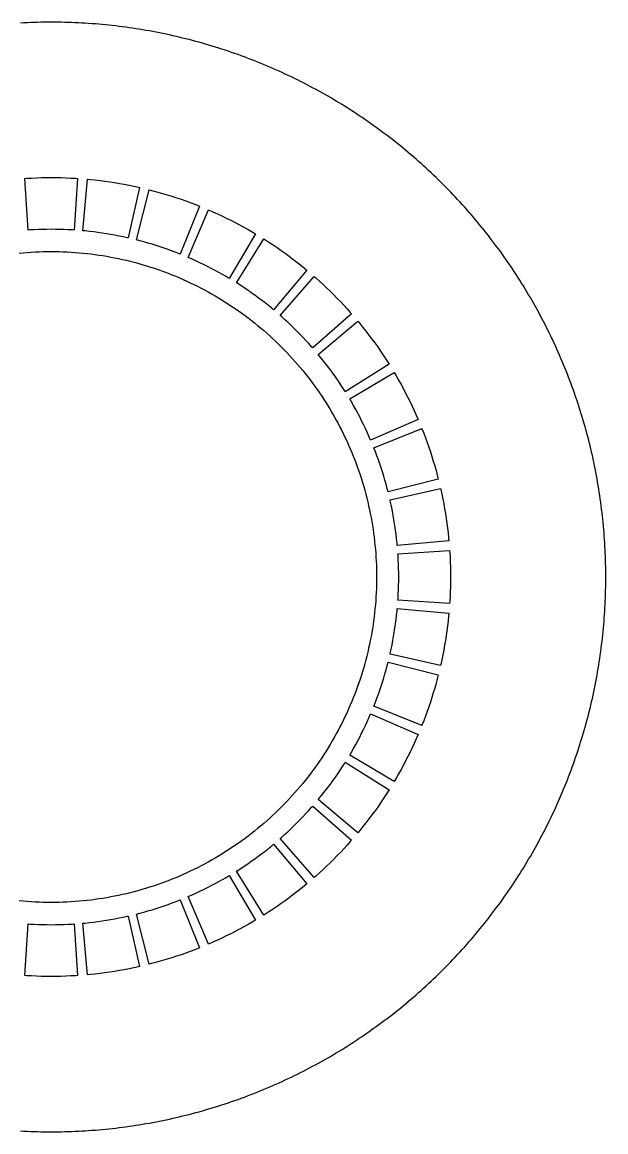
# Model space of a CAD drawing. Header units: metres. Extents: x 0 to 300, y 0 to 300.
# Drawn here: x 142.2 to 300, y 0 to 300 of the extents above; entities that cross this region are included whole.
import ezdxf

# ---------------------------------------------------------------- set-up
doc = ezdxf.new("R2010")
doc.units = ezdxf.units.M

msp = doc.modelspace()

# ---------------------------------------------------------------- linework, layer by layer
at = {"layer": 'CUT'}
for points in [[(141.7207, 0.2287), (142.6398, 0.1807), (143.5593, 0.1383), (144.4789, 0.1016), (145.3988, 0.0706), (146.3188, 0.0452), (147.239, 0.0254), (148.1593, 0.0113), (149.0796, 0.0028), (150, 0), (150.9204, 0.0028), (151.8407, 0.0113), (152.761, 0.0254), (153.6812, 0.0452), (154.6012, 0.0706), (155.5211, 0.1016), (156.4407, 0.1383), (157.3602, 0.1807), (158.2793, 0.2287), (159.1981, 0.2823), (160.1166, 0.3415), (161.0347, 0.4064), (161.9524, 0.477), (162.8696, 0.5531), (163.7863, 0.6349), (164.7026, 0.7223), (165.6182, 0.8153), (166.5333, 0.914), (167.4478, 1.0182), (168.3616, 1.1281), (169.2747, 1.2435), (170.1871, 1.3646), (171.0987, 1.4913), (172.0096, 1.6235), (172.9196, 1.7614), (173.8287, 1.9048), (174.737, 2.0538), (175.6443, 2.2084), (176.5506, 2.3685), (177.456, 2.5342), (178.3603, 2.7054), (179.2635, 2.8822), (180.1657, 3.0645), (181.0667, 3.2524), (181.9665, 3.4458), (182.8652, 3.6447), (183.7626, 3.8491), (184.6587, 4.059), (185.5535, 4.2744), (186.447, 4.4953), (187.3391, 4.7217), (188.2298, 4.9535), (189.1191, 5.1908), (190.0069, 5.4336), (190.8932, 5.6818), (191.778, 5.9354), (192.6611, 6.1945), (193.5427, 6.4589), (194.4226, 6.7288), (195.3009, 7.0041), (196.1774, 7.2847), (197.0523, 7.5708), (197.9253, 7.8622), (198.7965, 8.1589), (199.6659, 8.461), (200.5335, 8.7684), (201.3991, 9.0811), (202.2628, 9.3991), (203.1245, 9.7225), (203.9843, 10.0511), (204.8419, 10.385), (205.6976, 10.7241), (206.5511, 11.0685), (207.4025, 11.4181), (208.2518, 11.7729), (209.0988, 12.1329), (209.9436, 12.4981), (210.7862, 12.8685), (211.6265, 13.2441), (212.4644, 13.6248), (213.3, 14.0106), (214.1333, 14.4016), (214.9641, 14.7977), (215.7924, 15.1988), (216.6183, 15.6051), (217.4417, 16.0164), (218.2625, 16.4327), (219.0808, 16.8541), (219.8965, 17.2804), (220.7095, 17.7118), (221.5199, 18.1482), (222.3276, 18.5895), (223.1325, 19.0358), (223.9347, 19.487), (224.7342, 19.9431), (225.5308, 20.4041), (226.3245, 20.87), (227.1154, 21.3407), (227.9034, 21.8163), (228.6885, 22.2967), (229.4705, 22.7819), (230.2496, 23.272), (231.0257, 23.7668), (231.7987, 24.2663), (232.5687, 24.7706), (233.3355, 25.2796), (234.0992, 25.7932), (234.8598, 26.3116), (235.6171, 26.8346), (236.3712, 27.3623), (237.1221, 27.8946), (237.8697, 28.4314), (238.614, 28.9729), (239.3549, 29.5189), (240.0925, 30.0694), (240.8267, 30.6245), (241.5574, 31.184), (242.2847, 31.748), (243.0086, 32.3165), (243.7289, 32.8894), (244.4457, 33.4667), (245.159, 34.0484), (245.8687, 34.6345), (246.5747, 35.2249), (247.2772, 35.8196), (247.9759, 36.4187), (248.671, 37.022), (249.3624, 37.6295), (250.05, 38.2413), (250.7338, 38.8573), (251.4139, 39.4775), (252.0901, 40.1019), (252.7626, 40.7303), (253.4311, 41.3629), (254.0957, 41.9996), (254.7564, 42.6404), (255.4132, 43.2852), (256.066, 43.934), (256.7148, 44.5868), (257.3596, 45.2436), (258.0004, 45.9043), (258.6371, 46.5689), (259.2697, 47.2374), (259.8981, 47.9099), (260.5225, 48.5861), (261.1427, 49.2662), (261.7587, 49.95), (262.3705, 50.6376), (262.978, 51.329), (263.5813, 52.0241), (264.1804, 52.7228), (264.7751, 53.4253), (265.3655, 54.1313), (265.9516, 54.841), (266.5333, 55.5543), (267.1106, 56.2711), (267.6835, 56.9914), (268.252, 57.7153), (268.816, 58.4426), (269.3755, 59.1733), (269.9306, 59.9075), (270.4811, 60.6451), (271.0271, 61.386), (271.5686, 62.1303), (272.1054, 62.8779), (272.6377, 63.6288), (273.1654, 64.3829), (273.6884, 65.1402), (274.2068, 65.9008), (274.7204, 66.6645), (275.2294, 67.4313), (275.7337, 68.2013), (276.2332, 68.9743), (276.728, 69.7504), (277.2181, 70.5295), (277.7033, 71.3115), (278.1837, 72.0966), (278.6593, 72.8846), (279.13, 73.6755), (279.5959, 74.4692), (280.0569, 75.2658), (280.513, 76.0653), (280.9642, 76.8675), (281.4105, 77.6724), (281.8518, 78.4801), (282.2882, 79.2905), (282.7196, 80.1035), (283.1459, 80.9192), (283.5673, 81.7375), (283.9836, 82.5583), (284.3949, 83.3817), (284.8012, 84.2076), (285.2023, 85.0359), (285.5984, 85.8667), (285.9894, 86.7), (286.3752, 87.5356), (286.7559, 88.3735), (287.1315, 89.2138), (287.5019, 90.0564), (287.8671, 90.9012), (288.2271, 91.7482), (288.5819, 92.5975), (288.9315, 93.4489), (289.2759, 94.3024), (289.615, 95.1581), (289.9489, 96.0157), (290.2775, 96.8755), (290.6009, 97.7372), (290.9189, 98.6009), (291.2316, 99.4665), (291.539, 100.3341), (291.8411, 101.2035), (292.1378, 102.0747), (292.4292, 102.9477), (292.7153, 103.8226), (292.9959, 104.6991), (293.2712, 105.5774), (293.5411, 106.4573), (293.8055, 107.3389), (294.0646, 108.222), (294.3182, 109.1068), (294.5664, 109.9931), (294.8092, 110.8809), (295.0465, 111.7702), (295.2783, 112.6609), (295.5047, 113.553), (295.7256, 114.4465), (295.941, 115.3413), (296.1509, 116.2374), (296.3553, 117.1348), (296.5542, 118.0335), (296.7476, 118.9333), (296.9355, 119.8343), (297.1178, 120.7365), (297.2946, 121.6397), (297.4658, 122.544), (297.6315, 123.4494), (297.7916, 124.3557), (297.9462, 125.263), (298.0952, 126.1713), (298.2386, 127.0804), (298.3765, 127.9904), (298.5087, 128.9013), (298.6354, 129.8129), (298.7565, 130.7253), (298.8719, 131.6384), (298.9818, 132.5522), (299.086, 133.4667), (299.1847, 134.3818), (299.2777, 135.2974), (299.3651, 136.2137), (299.4469, 137.1304), (299.523, 138.0476), (299.5936, 138.9653), (299.6585, 139.8834), (299.7177, 140.8019), (299.7713, 141.7207), (299.8193, 142.6398), (299.8617, 143.5593), (299.8984, 144.4789), (299.9294, 145.3988), (299.9548, 146.3188), (299.9746, 147.239), (299.9887, 148.1593), (299.9972, 149.0796), (300, 150), (299.9972, 150.9204), (299.9887, 151.8407), (299.9887, 151.8407), (299.9746, 152.761), (299.9548, 153.6812), (299.9294, 154.6012), (299.8984, 155.5211), (299.8617, 156.4407), (299.8193, 157.3602), (299.7713, 158.2793), (299.7177, 159.1981), (299.6585, 160.1166), (299.5936, 161.0347), (299.523, 161.9524), (299.4469, 162.8696), (299.3651, 163.7863), (299.2777, 164.7026), (299.1847, 165.6182), (299.086, 166.5333), (298.9818, 167.4478), (298.8719, 168.3616), (298.7565, 169.2747), (298.6354, 170.1871), (298.5087, 171.0987), (298.3765, 172.0096), (298.2386, 172.9196), (298.0952, 173.8287), (297.9462, 174.737), (297.7916, 175.6443), (297.6315, 176.5506), (297.4658, 177.456), (297.2946, 178.3603), (297.1178, 179.2635), (296.9355, 180.1657), (296.7476, 181.0667), (296.5542, 181.9665), (296.3553, 182.8652), (296.1509, 183.7626), (295.941, 184.6587), (295.7256, 185.5535), (295.5047, 186.447), (295.2783, 187.3391), (295.0465, 188.2298), (294.8092, 189.1191), (294.5664, 190.0069), (294.3182, 190.8932), (294.0646, 191.778), (293.8055, 192.6611), (293.5411, 193.5427), (293.2712, 194.4226), (292.9959, 195.3009), (292.7153, 196.1774), (292.4292, 197.0523), (292.1378, 197.9253), (291.8411, 198.7965), (291.539, 199.6659), (291.2316, 200.5335), (290.9189, 201.3991), (290.6009, 202.2628), (290.2775, 203.1245), (289.9489, 203.9843), (289.615, 204.8419), (289.2759, 205.6976), (288.9315, 206.5511), (288.5819, 207.4025), (288.2271, 208.2518), (287.8671, 209.0988), (287.5019, 209.9436), (287.1315, 210.7862), (286.7559, 211.6265), (286.3752, 212.4644), (285.9894, 213.3), (285.5984, 214.1333), (285.2023, 214.9641), (284.8012, 215.7924), (284.3949, 216.6183), (283.9836, 217.4417), (283.5673, 218.2625), (283.1459, 219.0808), (282.7196, 219.8965), (282.2882, 220.7095), (281.8518, 221.5199), (281.4105, 222.3276), (280.9642, 223.1325), (280.513, 223.9347), (280.0569, 224.7342), (279.5959, 225.5308), (279.13, 226.3245), (278.6593, 227.1154), (278.1837, 227.9034), (277.7033, 228.6885), (277.2181, 229.4705), (276.728, 230.2496), (276.2332, 231.0257), (275.7337, 231.7987), (275.2294, 232.5687), (274.7204, 233.3355), (274.2068, 234.0992), (273.6884, 234.8598), (273.1654, 235.6171), (272.6377, 236.3712), (272.1054, 237.1221), (271.5686, 237.8697), (271.0271, 238.614), (270.4811, 239.3549), (269.9306, 240.0925), (269.3755, 240.8267), (268.816, 241.5574), (268.252, 242.2847), (267.6835, 243.0086), (267.1106, 243.7289), (266.5333, 244.4457), (265.9516, 245.159), (265.3655, 245.8687), (264.7751, 246.5747), (264.1804, 247.2772), (263.5813, 247.9759), (262.978, 248.671), (262.3705, 249.3624), (261.7587, 250.05), (261.1427, 250.7338), (260.5225, 251.4139), (259.8981, 252.0901), (259.2697, 252.7626), (258.6371, 253.4311), (258.0004, 254.0957), (257.3596, 254.7564), (256.7148, 255.4132), (256.066, 256.066), (255.4132, 256.7148), (254.7564, 257.3596), (254.0957, 258.0004), (253.4311, 258.6371), (252.7626, 259.2697), (252.0901, 259.8981), (251.4139, 260.5225), (250.7338, 261.1427), (250.05, 261.7587), (249.3624, 262.3705), (248.671, 262.978), (247.9759, 263.5813), (247.2772, 264.1804), (246.5747, 264.7751), (245.8687, 265.3655), (245.159, 265.9516), (244.4457, 266.5333), (243.7289, 267.1106), (243.0086, 267.6835), (242.2847, 268.252), (241.5574, 268.816), (240.8267, 269.3755), (240.0925, 269.9306), (239.3549, 270.4811), (238.614, 271.0271), (237.8697, 271.5686), (237.1221, 272.1054), (236.3712, 272.6377), (235.6171, 273.1654), (234.8598, 273.6884), (234.0992, 274.2068), (233.3355, 274.7204), (232.5687, 275.2294), (231.7987, 275.7337), (231.0257, 276.2332), (230.2496, 276.728), (229.4705, 277.2181), (228.6885, 277.7033), (227.9034, 278.1837), (227.1154, 278.6593), (226.3245, 279.13), (225.5308, 279.5959), (224.7342, 280.0569), (223.9347, 280.513), (223.1325, 280.9642), (222.3276, 281.4105), (221.5199, 281.8518), (220.7095, 282.2882), (219.8965, 282.7196), (219.0808, 283.1459), (218.2625, 283.5673), (217.4417, 283.9836), (216.6183, 284.3949), (215.7924, 284.8012), (214.9641, 285.2023), (214.1333, 285.5984), (213.3, 285.9894), (212.4644, 286.3752), (211.6265, 286.7559), (210.7862, 287.1315), (209.9436, 287.5019), (209.0988, 287.8671), (208.2518, 288.2271), (207.4025, 288.5819), (206.5511, 288.9315), (205.6976, 289.2759), (204.8419, 289.615), (203.9843, 289.9489), (203.1245, 290.2775), (202.2628, 290.6009), (201.3991, 290.9189), (200.5335, 291.2316), (199.6659, 291.539), (198.7965, 291.8411), (197.9253, 292.1378), (197.0523, 292.4292), (196.1774, 292.7153), (195.3009, 292.9959), (194.4226, 293.2712), (193.5427, 293.5411), (192.6611, 293.8055), (191.778, 294.0646), (190.8932, 294.3182), (190.0069, 294.5664), (189.1191, 294.8092), (188.2298, 295.0465), (187.3391, 295.2783), (186.447, 295.5047), (185.5535, 295.7256), (184.6587, 295.941), (183.7626, 296.1509), (182.8652, 296.3553), (181.9665, 296.5542), (181.0667, 296.7476), (180.1657, 296.9355), (179.2635, 297.1178), (178.3603, 297.2946), (177.456, 297.4658), (176.5506, 297.6315), (175.6443, 297.7916), (174.737, 297.9462), (173.8287, 298.0952), (172.9196, 298.2386), (172.0096, 298.3765), (171.0987, 298.5087), (170.1871, 298.6354), (169.2747, 298.7565), (168.3616, 298.8719), (167.4478, 298.9818), (166.5333, 299.086), (165.6182, 299.1847), (164.7026, 299.2777), (163.7863, 299.3651), (162.8696, 299.4469), (161.9524, 299.523), (161.0347, 299.5936), (160.1166, 299.6585), (159.1981, 299.7177), (158.2793, 299.7713), (157.3602, 299.8193), (156.4407, 299.8617), (155.5211, 299.8984), (154.6012, 299.9294), (153.6812, 299.9548), (152.761, 299.9746), (151.8407, 299.9887), (150.9204, 299.9972), (150, 300), (149.0796, 299.9972), (148.1593, 299.9887), (147.239, 299.9746), (146.3188, 299.9548), (145.3988, 299.9294), (144.4789, 299.8984), (143.5593, 299.8617), (142.6398, 299.8193), (141.7207, 299.7713)], [(141.3745, 237.5763), (142.4498, 237.6755), (143.5263, 237.7616), (144.6038, 237.8344), (145.682, 237.894), (146.761, 237.9404), (147.8404, 237.9735), (148.9201, 237.9934), (150, 238), (151.0799, 237.9934), (152.1596, 237.9735), (153.239, 237.9404), (154.318, 237.894), (155.3962, 237.8344), (156.4737, 237.7616), (157.5502, 237.6755), (158.6255, 237.5763), (159.6996, 237.4638), (160.7721, 237.3382), (161.8431, 237.1994), (162.9123, 237.0475), (163.9795, 236.8825), (165.0446, 236.7044), (166.1075, 236.5133), (167.1679, 236.3091), (168.2258, 236.0919), (169.2809, 235.8618), (170.3331, 235.6187), (171.3823, 235.3628), (172.4282, 235.0939), (173.4707, 234.8123), (174.5097, 234.5179), (175.5451, 234.2107), (176.5765, 233.8909), (177.604, 233.5585), (178.6273, 233.2134), (179.6463, 232.8559), (180.6608, 232.4858), (181.6708, 232.1034), (182.6759, 231.7085), (183.6761, 231.3014), (184.6713, 230.882), (185.6612, 230.4505), (186.6458, 230.0068), (187.6248, 229.5511), (188.5982, 229.0834), (189.5658, 228.6037), (190.5274, 228.1123), (191.4829, 227.6091), (192.4322, 227.0942), (193.375, 226.5677), (194.3114, 226.0296), (195.241, 225.4801), (196.1639, 224.9193), (197.0798, 224.3471), (197.9886, 223.7638), (198.8902, 223.1693), (199.7844, 222.5639), (200.6711, 221.9475), (201.5502, 221.3202), (202.4215, 220.6823), (203.285, 220.0336), (204.1404, 219.3745), (204.9876, 218.7049), (205.8266, 218.0249), (206.6572, 217.3347), (207.4792, 216.6344), (208.2926, 215.924), (209.0972, 215.2037), (209.8929, 214.4736), (210.6796, 213.7337), (211.4571, 212.9843), (212.2254, 212.2254), (212.9843, 211.4571), (213.7337, 210.6796), (214.4736, 209.8929), (215.2037, 209.0972), (215.924, 208.2926), (216.6344, 207.4792), (217.3347, 206.6572), (218.0249, 205.8266), (218.7049, 204.9876), (219.3745, 204.1404), (220.0336, 203.285), (220.6823, 202.4215), (221.3202, 201.5502), (221.9475, 200.6711), (222.5639, 199.7844), (223.1693, 198.8902), (223.7638, 197.9886), (224.3471, 197.0798), (224.9193, 196.1639), (225.4801, 195.241), (226.0296, 194.3114), (226.5677, 193.375), (227.0942, 192.4322), (227.6091, 191.4829), (228.1123, 190.5274), (228.6037, 189.5658), (229.0834, 188.5982), (229.5511, 187.6248), (230.0068, 186.6458), (230.4505, 185.6612), (230.882, 184.6713), (231.3014, 183.6761), (231.7085, 182.6759), (232.1034, 181.6708), (232.4858, 180.6608), (232.8559, 179.6463), (233.2134, 178.6273), (233.5585, 177.604), (233.8909, 176.5765), (234.2107, 175.5451), (234.5179, 174.5097), (234.8123, 173.4707), (235.0939, 172.4282), (235.3628, 171.3823), (235.6187, 170.3331), (235.8618, 169.2809), (236.0919, 168.2258), (236.3091, 167.1679), (236.5133, 166.1075), (236.7044, 165.0446), (236.8825, 163.9795), (237.0475, 162.9123), (237.1994, 161.8431), (237.3382, 160.7721), (237.4638, 159.6996), (237.5763, 158.6255), (237.6755, 157.5502), (237.7616, 156.4737), (237.8344, 155.3962), (237.894, 154.318), (237.9404, 153.239), (237.9735, 152.1596), (237.9934, 151.0799), (238, 150), (237.9934, 148.9201), (237.9735, 147.8404), (237.9735, 147.8404), (237.9404, 146.761), (237.894, 145.682), (237.8344, 144.6038), (237.7616, 143.5263), (237.6755, 142.4498), (237.5763, 141.3745), (237.4638, 140.3004), (237.3382, 139.2279), (237.1994, 138.1569), (237.0475, 137.0877), (236.8825, 136.0205), (236.7044, 134.9554), (236.5133, 133.8925), (236.3091, 132.8321), (236.0919, 131.7742), (235.8618, 130.7191), (235.6187, 129.6669), (235.3628, 128.6177), (235.0939, 127.5718), (234.8123, 126.5293), (234.5179, 125.4903), (234.2107, 124.4549), (233.8909, 123.4235), (233.5585, 122.396), (233.2134, 121.3727), (232.8559, 120.3537), (232.4858, 119.3392), (232.1034, 118.3292), (231.7085, 117.3241), (231.3014, 116.3239), (230.882, 115.3287), (230.4505, 114.3388), (230.0068, 113.3542), (229.5511, 112.3752), (229.0834, 111.4018), (228.6037, 110.4342), (228.1123, 109.4726), (227.6091, 108.5171), (227.0942, 107.5678), (226.5677, 106.625), (226.0296, 105.6886), (225.4801, 104.759), (224.9193, 103.8361), (224.3471, 102.9202), (223.7638, 102.0114), (223.1693, 101.1098), (222.5639, 100.2156), (221.9475, 99.3289), (221.3202, 98.4498), (220.6823, 97.5785), (220.0336, 96.715), (219.3745, 95.8596), (218.7049, 95.0124), (218.0249, 94.1734), (217.3347, 93.3428), (216.6344, 92.5208), (215.924, 91.7074), (215.2037, 90.9028), (214.4736, 90.1071), (213.7337, 89.3204), (212.9843, 88.5429), (212.2254, 87.7746), (211.4571, 87.0157), (210.6796, 86.2663), (209.8929, 85.5264), (209.0972, 84.7963), (208.2926, 84.076), (207.4792, 83.3656), (206.6572, 82.6653), (205.8266, 81.9751), (204.9876, 81.2951), (204.1404, 80.6255), (203.285, 79.9664), (202.4215, 79.3177), (201.5502, 78.6798), (200.6711, 78.0525), (199.7844, 77.4361), (198.8902, 76.8307), (197.9886, 76.2362), (197.0798, 75.6529), (196.1639, 75.0807), (195.241, 74.5199), (194.3114, 73.9704), (193.375, 73.4323), (192.4322, 72.9058), (191.4829, 72.3909), (190.5274, 71.8877), (189.5658, 71.3963), (188.5982, 70.9166), (187.6248, 70.4489), (186.6458, 69.9932), (185.6612, 69.5495), (184.6713, 69.118), (183.6761, 68.6986), (182.6759, 68.2915), (181.6708, 67.8966), (180.6608, 67.5142), (179.6463, 67.1441), (178.6273, 66.7866), (177.604, 66.4415), (176.5765, 66.1091), (175.5451, 65.7893), (174.5097, 65.4821), (173.4707, 65.1877), (172.4282, 64.9061), (171.3823, 64.6372), (170.3331, 64.3813), (169.2809, 64.1382), (168.2258, 63.9081), (167.1679, 63.6909), (166.1075, 63.4867), (165.0446, 63.2956), (163.9795, 63.1175), (162.9123, 62.9525), (161.8431, 62.8006), (160.7721, 62.6618), (159.6996, 62.5362), (158.6255, 62.4237), (157.5502, 62.3245), (156.4737, 62.2384), (155.3962, 62.1656), (154.318, 62.106), (153.239, 62.0596), (152.1596, 62.0265), (151.0799, 62.0066), (150, 62), (148.9201, 62.0066), (147.8404, 62.0265), (146.761, 62.0596), (145.682, 62.106), (144.6038, 62.1656), (143.5263, 62.2384), (142.4498, 62.3245), (141.3745, 62.4237)]]:
    msp.add_lwpolyline(points, dxfattribs=at)
for points in [[(147.6931, 243.9717), (146.5401, 243.9363), (145.3876, 243.8868), (144.2359, 243.8231), (143.7719, 243.7917), (142.8444, 257.7607), (143.3774, 257.7968), (144.7007, 257.8699), (146.0248, 257.9268), (147.3495, 257.9675), (148.6747, 257.9919), (150, 258), (151.3253, 257.9919), (152.6505, 257.9675), (153.9752, 257.9268), (155.2993, 257.8699), (156.6226, 257.7968), (157.1556, 257.7607), (156.2281, 243.7917), (155.7641, 243.8231), (154.6124, 243.8868), (153.4599, 243.9363), (152.3069, 243.9717), (151.1535, 243.9929), (150, 244), (148.8465, 243.9929), (147.6931, 243.9717)], [(162.6506, 243.1448), (161.5066, 243.2931), (160.3609, 243.4273), (159.2136, 243.5474), (158.5209, 243.6113), (159.7899, 257.5534), (160.5859, 257.48), (161.904, 257.342), (163.2204, 257.1878), (164.5347, 257.0175), (165.8469, 256.8311), (167.1567, 256.6286), (168.4639, 256.41), (169.7683, 256.1754), (171.0698, 255.9248), (172.368, 255.6583), (173.6629, 255.3758), (173.9252, 255.3152), (170.8238, 241.6633), (170.5955, 241.716), (169.4685, 241.9618), (168.3385, 242.1938), (167.2057, 242.4119), (166.0704, 242.6161), (164.9327, 242.8063), (163.7927, 242.9826), (162.6506, 243.1448)], [(177.2868, 239.9524), (176.1809, 240.2805), (175.071, 240.595), (173.9574, 240.8958), (173.0601, 241.1264), (176.4946, 254.6984), (177.5255, 254.4335), (178.805, 254.0878), (180.0801, 253.7265), (181.3507, 253.3496), (182.6166, 252.9571), (183.8776, 252.549), (185.1335, 252.1256), (186.3841, 251.6868), (187.6292, 251.2326), (188.8687, 250.7632), (190.1023, 250.2787), (190.106, 250.2771), (184.9071, 237.2782), (184.9038, 237.2796), (183.8301, 237.7013), (182.7514, 238.1099), (181.6676, 238.5051), (180.5792, 238.8871), (179.4861, 239.2556), (178.3886, 239.6108), (177.2868, 239.9524)], [(191.2299, 234.4754), (190.1902, 234.975), (189.1444, 235.4618), (188.0927, 235.9357), (187.0353, 236.3967), (187.032, 236.3981), (192.5474, 249.2659), (192.5511, 249.2643), (193.7661, 248.7347), (194.9744, 248.1901), (196.176, 247.6308), (197.3706, 247.0568), (198.558, 246.4682), (199.7382, 245.8651), (200.9108, 245.2475), (202.0758, 244.6156), (203.233, 243.9694), (204.3821, 243.3091), (205.2984, 242.7675), (198.1301, 230.7421), (197.3326, 231.2134), (196.3324, 231.7882), (195.3253, 232.3506), (194.3113, 232.9006), (193.2906, 233.4381), (192.2635, 233.9631), (191.2299, 234.4754)], [(204.126, 226.853), (203.1788, 227.5114), (202.2236, 228.1581), (201.2605, 228.7931), (200.2898, 229.4162), (200.0911, 229.5403), (207.5515, 241.3868), (207.7797, 241.2442), (208.8951, 240.5283), (210.0016, 239.7987), (211.099, 239.0556), (212.1873, 238.2992), (213.2662, 237.5294), (214.3355, 236.7464), (215.3952, 235.9504), (216.445, 235.1414), (217.4848, 234.3196), (218.5145, 233.4851), (219.1292, 232.9743), (210.168, 222.2184), (209.633, 222.663), (208.7368, 223.3893), (207.8318, 224.1046), (206.918, 224.8087), (205.9957, 225.5015), (205.065, 226.183), (204.126, 226.853)], [(214.8168, 218.0792), (213.9765, 218.8695), (213.1265, 219.6494), (212.2671, 220.4188), (211.9169, 220.7247), (221.1385, 231.2581), (221.5409, 230.9067), (222.5284, 230.0227), (223.5049, 229.1267), (224.4704, 228.2187), (225.4246, 227.2989), (226.3675, 226.3675), (227.2989, 225.4246), (228.2187, 224.4704), (229.1267, 223.5049), (230.0227, 222.5284), (230.9067, 221.5409), (231.2581, 221.1385), (220.7247, 211.9169), (220.4188, 212.2671), (219.6494, 213.1265), (218.8695, 213.9765), (218.0792, 214.8168), (217.2787, 215.6474), (216.468, 216.468), (215.6474, 217.2787), (214.8168, 218.0792)], [(224.8087, 206.918), (224.1046, 207.8318), (223.3893, 208.7368), (222.663, 209.633), (222.2184, 210.168), (232.9743, 219.1292), (233.4851, 218.5145), (234.3196, 217.4848), (235.1414, 216.445), (235.9504, 215.3952), (236.7464, 214.3355), (237.5294, 213.2662), (238.2992, 212.1873), (239.0556, 211.099), (239.7987, 210.0016), (240.5283, 208.8951), (241.2442, 207.7797), (241.3868, 207.5515), (229.5403, 200.0911), (229.4162, 200.2898), (228.7931, 201.2605), (228.1581, 202.2236), (227.5114, 203.1788), (226.853, 204.126), (226.183, 205.065), (225.5015, 205.9957), (224.8087, 206.918)], [(232.9006, 194.3113), (232.3506, 195.3253), (231.7882, 196.3324), (231.2134, 197.3326), (230.7421, 198.1301), (242.7675, 205.2984), (243.3091, 204.3821), (243.9694, 203.233), (244.6156, 202.0758), (245.2475, 200.9108), (245.8651, 199.7382), (246.4682, 198.558), (247.0568, 197.3706), (247.6308, 196.176), (248.1901, 194.9744), (248.7347, 193.7661), (249.2643, 192.5511), (249.2659, 192.5474), (236.3981, 187.032), (236.3967, 187.0353), (235.9357, 188.0927), (235.4618, 189.1444), (234.975, 190.1902), (234.4754, 191.2299), (233.9631, 192.2635), (233.4381, 193.2906), (232.9006, 194.3113)], [(238.8871, 180.5792), (238.5051, 181.6676), (238.1099, 182.7514), (237.7013, 183.8301), (237.2796, 184.9038), (237.2782, 184.9071), (250.2771, 190.106), (250.2787, 190.1023), (250.7632, 188.8687), (251.2326, 187.6292), (251.6868, 186.3841), (252.1256, 185.1335), (252.549, 183.8776), (252.9571, 182.6166), (253.3496, 181.3507), (253.7265, 180.0801), (254.0878, 178.805), (254.4335, 177.5255), (254.6984, 176.4946), (241.1264, 173.0601), (240.8958, 173.9574), (240.595, 175.071), (240.2805, 176.1809), (239.9524, 177.2868), (239.6108, 178.3886), (239.2556, 179.4861), (238.8871, 180.5792)], [(242.6161, 166.0704), (242.4119, 167.2057), (242.1938, 168.3385), (241.9618, 169.4685), (241.716, 170.5955), (241.6633, 170.8238), (255.3152, 173.9252), (255.3758, 173.6629), (255.6583, 172.368), (255.9248, 171.0698), (256.1754, 169.7683), (256.41, 168.4639), (256.6286, 167.1567), (256.8311, 165.8469), (257.0175, 164.5347), (257.1878, 163.2204), (257.342, 161.904), (257.48, 160.5859), (257.5534, 159.7899), (243.6113, 158.5209), (243.5474, 159.2136), (243.4273, 160.3609), (243.2931, 161.5066), (243.1448, 162.6506), (242.9826, 163.7927), (242.8063, 164.9327), (242.6161, 166.0704)], [(243.9717, 152.3069), (243.9363, 153.4599), (243.8868, 154.6124), (243.8231, 155.7641), (243.7917, 156.2281), (257.7607, 157.1556), (257.7968, 156.6226), (257.8699, 155.2993), (257.9268, 153.9752), (257.9675, 152.6505), (257.9919, 151.3253), (258, 150), (257.9919, 148.6747), (257.9675, 147.3495), (257.9268, 146.0248), (257.8699, 144.7007), (257.7968, 143.3774), (257.7607, 142.8444), (243.7917, 143.7719), (243.8231, 144.2359), (243.8868, 145.3876), (243.9363, 146.5401), (243.9717, 147.6931), (243.9929, 148.8465), (244, 150), (243.9929, 151.1535), (243.9717, 152.3069)], [(243.1448, 137.3494), (243.2931, 138.4934), (243.4273, 139.6391), (243.5474, 140.7864), (243.6113, 141.4791), (257.5534, 140.2101), (257.48, 139.4141), (257.342, 138.096), (257.1878, 136.7796), (257.0175, 135.4653), (256.8311, 134.1531), (256.6286, 132.8433), (256.41, 131.5361), (256.1754, 130.2317), (255.9248, 128.9302), (255.6583, 127.632), (255.3758, 126.3371), (255.3152, 126.0748), (241.6633, 129.1762), (241.716, 129.4045), (241.9618, 130.5315), (242.1938, 131.6615), (242.4119, 132.7943), (242.6161, 133.9296), (242.8063, 135.0673), (242.9826, 136.2073), (243.1448, 137.3494)], [(239.9524, 122.7132), (240.2805, 123.8191), (240.595, 124.929), (240.8958, 126.0426), (241.1264, 126.9399), (254.6984, 123.5054), (254.4335, 122.4745), (254.0878, 121.195), (253.7265, 119.9199), (253.3496, 118.6493), (252.9571, 117.3834), (252.549, 116.1224), (252.1256, 114.8665), (251.6868, 113.6159), (251.2326, 112.3708), (250.7632, 111.1313), (250.2787, 109.8977), (250.2771, 109.894), (237.2782, 115.0929), (237.2796, 115.0962), (237.7013, 116.1699), (238.1099, 117.2486), (238.5051, 118.3324), (238.8871, 119.4208), (239.2556, 120.5139), (239.6108, 121.6114), (239.9524, 122.7132)], [(234.4754, 108.7701), (234.975, 109.8098), (235.4618, 110.8556), (235.9357, 111.9073), (236.3967, 112.9647), (236.3981, 112.968), (249.2659, 107.4526), (249.2643, 107.4489), (248.7347, 106.2339), (248.1901, 105.0256), (247.6308, 103.824), (247.0568, 102.6294), (246.4682, 101.442), (245.8651, 100.2618), (245.2475, 99.0892), (244.6156, 97.9242), (243.9694, 96.767), (243.3091, 95.6179), (242.7675, 94.7016), (230.7421, 101.8699), (231.2134, 102.6674), (231.7882, 103.6676), (232.3506, 104.6747), (232.9006, 105.6887), (233.4381, 106.7094), (233.9631, 107.7365), (234.4754, 108.7701)], [(226.853, 95.874), (227.5114, 96.8212), (228.1581, 97.7764), (228.7931, 98.7395), (229.4162, 99.7102), (229.5403, 99.9089), (241.3868, 92.4485), (241.2442, 92.2203), (240.5283, 91.1049), (239.7987, 89.9984), (239.0556, 88.901), (238.2992, 87.8127), (237.5294, 86.7338), (236.7464, 85.6645), (235.9504, 84.6048), (235.1414, 83.555), (234.3196, 82.5152), (233.4851, 81.4855), (232.9743, 80.8708), (222.2184, 89.832), (222.663, 90.367), (223.3893, 91.2632), (224.1046, 92.1682), (224.8087, 93.082), (225.5015, 94.0043), (226.183, 94.935), (226.853, 95.874)], [(218.0792, 85.1832), (218.8695, 86.0235), (219.6494, 86.8735), (220.4188, 87.7329), (220.7247, 88.0831), (231.2581, 78.8615), (230.9067, 78.4591), (230.0227, 77.4716), (229.1267, 76.4951), (228.2187, 75.5296), (227.2989, 74.5754), (226.3675, 73.6325), (225.4246, 72.7011), (224.4704, 71.7813), (223.5049, 70.8733), (222.5284, 69.9773), (221.5409, 69.0933), (221.1385, 68.7419), (211.9169, 79.2753), (212.2671, 79.5812), (213.1265, 80.3506), (213.9765, 81.1305), (214.8168, 81.9208), (215.6474, 82.7213), (216.468, 83.532), (217.2787, 84.3526), (218.0792, 85.1832)], [(206.918, 75.1913), (207.8318, 75.8954), (208.7368, 76.6107), (209.633, 77.337), (210.168, 77.7816), (219.1292, 67.0257), (218.5145, 66.5149), (217.4848, 65.6804), (216.445, 64.8586), (215.3952, 64.0496), (214.3355, 63.2536), (213.2662, 62.4706), (212.1873, 61.7008), (211.099, 60.9444), (210.0016, 60.2013), (208.8951, 59.4717), (207.7797, 58.7558), (207.5515, 58.6132), (200.0911, 70.4597), (200.2898, 70.5838), (201.2605, 71.2069), (202.2236, 71.8419), (203.1788, 72.4886), (204.126, 73.147), (205.065, 73.817), (205.9957, 74.4985), (206.918, 75.1913)], [(194.3113, 67.0994), (195.3253, 67.6494), (196.3324, 68.2118), (197.3326, 68.7866), (198.1301, 69.2579), (205.2984, 57.2325), (204.3821, 56.6909), (203.233, 56.0306), (202.0758, 55.3844), (200.9108, 54.7525), (199.7382, 54.1349), (198.558, 53.5318), (197.3706, 52.9432), (196.176, 52.3692), (194.9744, 51.8099), (193.7661, 51.2653), (192.5511, 50.7357), (192.5474, 50.7341), (187.032, 63.6019), (187.0353, 63.6033), (188.0927, 64.0643), (189.1444, 64.5382), (190.1902, 65.025), (191.2299, 65.5246), (192.2635, 66.0369), (193.2906, 66.5619), (194.3113, 67.0994)], [(180.5792, 61.1129), (181.6676, 61.4949), (182.7514, 61.8901), (183.8301, 62.2987), (184.9038, 62.7204), (184.9071, 62.7218), (190.106, 49.7229), (190.1023, 49.7213), (188.8687, 49.2368), (187.6292, 48.7674), (186.3841, 48.3132), (185.1335, 47.8744), (183.8776, 47.451), (182.6166, 47.0429), (181.3507, 46.6504), (180.0801, 46.2735), (178.805, 45.9122), (177.5255, 45.5665), (176.4946, 45.3016), (173.0601, 58.8736), (173.9574, 59.1042), (175.071, 59.405), (176.1809, 59.7195), (177.2868, 60.0476), (178.3886, 60.3892), (179.4861, 60.7444), (180.5792, 61.1129)], [(166.0704, 57.3839), (167.2057, 57.5881), (168.3385, 57.8062), (169.4685, 58.0382), (170.5955, 58.284), (170.8238, 58.3367), (173.9252, 44.6848), (173.6629, 44.6242), (172.368, 44.3417), (171.0698, 44.0752), (169.7683, 43.8246), (168.4639, 43.59), (167.1567, 43.3714), (165.8469, 43.1689), (164.5347, 42.9825), (163.2204, 42.8122), (161.904, 42.658), (160.5859, 42.52), (159.7899, 42.4466), (158.5209, 56.3887), (159.2136, 56.4526), (160.3609, 56.5727), (161.5066, 56.7069), (162.6506, 56.8552), (163.7927, 57.0174), (164.9327, 57.1937), (166.0704, 57.3839)], [(151.1535, 56.0071), (152.3069, 56.0283), (153.4599, 56.0637), (154.6124, 56.1132), (155.7641, 56.1769), (156.2281, 56.2083), (157.1556, 42.2393), (156.6226, 42.2032), (155.2993, 42.1301), (153.9752, 42.0732), (152.6505, 42.0325), (151.3253, 42.0081), (150, 42), (148.6747, 42.0081), (147.3495, 42.0325), (146.0248, 42.0732), (144.7007, 42.1301), (143.3774, 42.2032), (142.8444, 42.2393), (143.7719, 56.2083), (144.2359, 56.1769), (145.3876, 56.1132), (146.5401, 56.0637), (147.6931, 56.0283), (148.8465, 56.0071), (150, 56), (151.1535, 56.0071)]]:
    msp.add_lwpolyline(points, close=True, dxfattribs=at)

doc.saveas('drawing.dxf')
